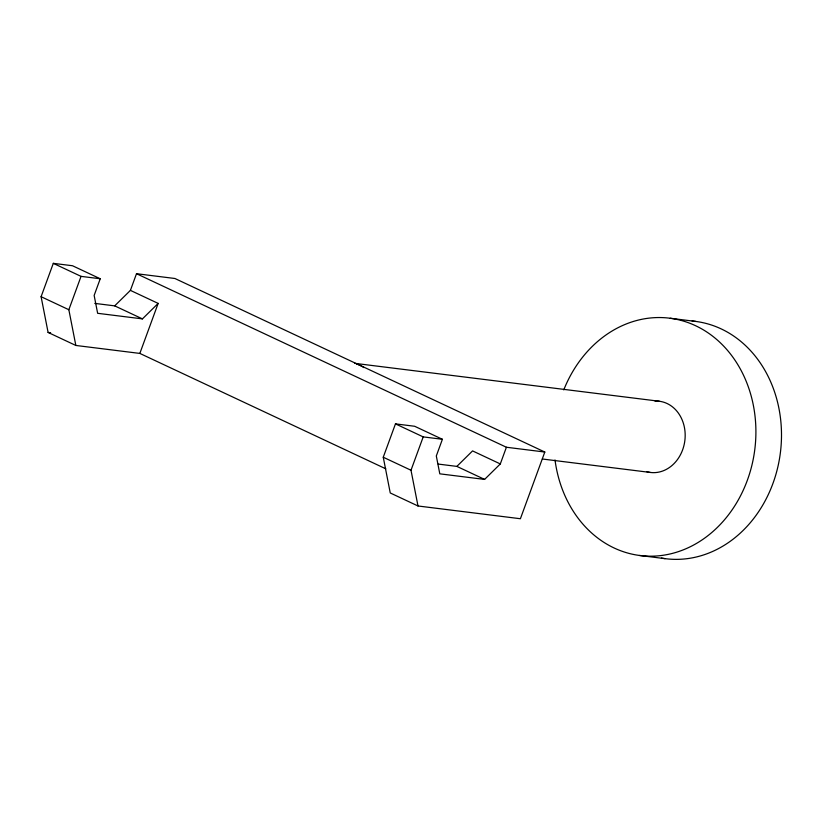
<?xml version="1.0" encoding="UTF-8"?>
<svg xmlns="http://www.w3.org/2000/svg" width="822" height="822" viewBox="0 0 822 822"><rect width="100%" height="100%" fill="white"/><g stroke="black" fill="none" stroke-linecap="round" stroke-linejoin="round"><path stroke-width="1.23" d="M385.806 468.817L139.843 353.419L75.84 345.456L48.097 332.437L41.1 296.701L53.307 263.348L72.5 265.742L100.243 278.761L94.15 295.437L97.643 313.305L142.442 318.885L158.153 303.4L130.41 290.382L114.7 305.866L94.787 303.39M75.84 345.456L68.843 309.719L81.049 276.367L100.243 278.761M130.41 290.382L136.503 273.705L174.911 278.494L544.811 452.038L520.398 518.733L417.997 505.982L390.255 492.964L383.258 457.227L395.464 423.875L414.658 426.269L442.4 439.287L436.307 455.963L439.801 473.832L484.6 479.411L500.31 463.927L506.403 447.25L544.811 452.038M139.843 353.419L158.153 303.4M417.997 505.982L411 470.246L423.207 436.893L442.4 439.287M438.198 464.07L456.857 466.393L472.568 450.908L500.31 463.927M670.228 318.258L695.833 321.443M354.806 363.345L659.48 401.28M48.097 332.437L50.625 332.756M542.356 459.005L650.264 472.434M639.516 555.456L665.111 558.652M136.503 273.705L506.403 447.25M53.307 263.348L81.049 276.367M395.464 423.875L423.207 436.893M114.7 305.866L142.442 318.885M456.857 466.393L484.6 479.411M41.1 296.701L68.843 309.719M383.258 457.227L411 470.246M692.114 321.032A119.591 100.716 -82.9 0 1 780.325 453.179A119.591 100.716 -82.9 0 1 661.422 558.076M563.769 389.885A119.591 100.716 -82.9 0 1 725.251 347.809A119.591 100.716 -82.9 0 1 701.197 540.496A119.591 100.716 -82.9 0 1 555.014 459.96M654.959 401.085A35.88 30.219 -82.9 0 1 684.911 440.13A35.88 30.219 -82.9 0 1 646.945 471.777M356.676 364.012A35.88 30.219 -82.9 0 1 363.858 367.578"/></g></svg>
